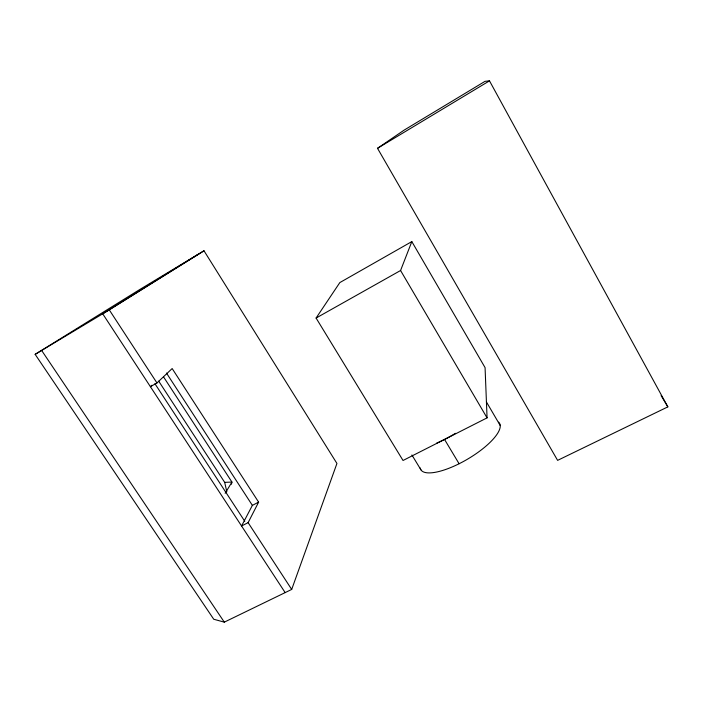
<?xml version="1.0" encoding="UTF-8"?>
<svg xmlns="http://www.w3.org/2000/svg" width="703" height="703" viewBox="0 0 703 703"><rect width="100%" height="100%" fill="white"/><g stroke="black" fill="none" stroke-linecap="round" stroke-linejoin="round"><path stroke-width="1.05" d="M231.445 484.209L231.937 482.065L163.509 376.834M291.692 589.43L336.939 463.462L204.002 250.786L140.117 289.302L35.15 354.356L213.738 619.238L224.301 622.146L291.692 589.43L248.115 522.645L258.625 502.135L172.156 368.548L156.962 382.95L150.407 386.694L151.953 385.244M316.086 318.046L400.569 270.506L411.826 241.595L485.07 367.625L487.065 417.872L403.03 460.483L316.086 318.046L339.83 282.58L411.826 241.595M258.625 502.135L252.368 505.369L241.568 525.993L248.115 522.645M225.145 493.304L231.937 482.065L224.679 482.363L158.702 381.149M377.511 148.307L404.067 130.16L485.044 81.337L489.49 80.854L667.85 406.87L557.611 460.368L377.511 148.307L489.49 80.854M199.002 253.801L102.717 313.819L285.154 592.603M35.15 354.356L109.273 309.865L204.002 250.786M41.714 350.56L224.301 622.146M109.273 309.865L156.962 382.95M154.924 383.706L244.785 521.301M166.479 373.056L252.368 505.369M411.914 454.99L420.921 469.806M661.11 395.613L667.85 406.87M444.542 439.437L459.094 463.743M400.569 270.506L487.065 417.872M486.432 401.958L500.255 425.587M224.679 482.363L226.823 491.801M455.482 433.312A45.906 13.383 -30.5 0 1 436.633 443.145M498.559 422.143A45.677 14.622 -30.5 0 1 467.398 459.244A45.677 14.622 -30.5 0 1 420.227 468.005"/></g></svg>
